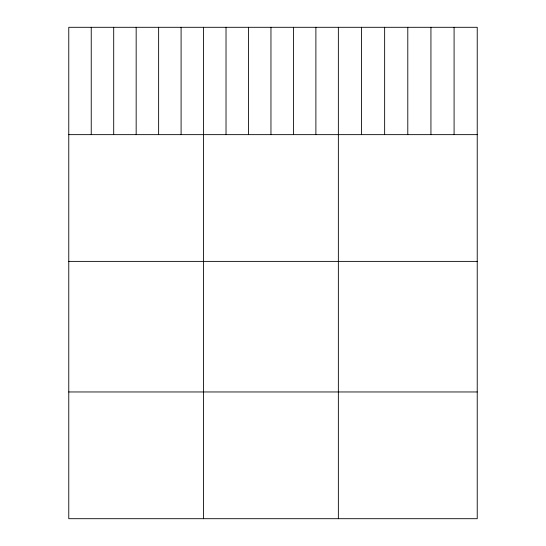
<?xml version="1.0" encoding="UTF-8"?>
<svg xmlns="http://www.w3.org/2000/svg" width="546" height="546" viewBox="0 0 546 546"><rect width="100%" height="100%" fill="white"/><g stroke="black" fill="none" stroke-linecap="round" stroke-linejoin="round"><path stroke-width="0.82" d="M477.231 134.644L477.231 518.7L68.769 518.7L68.769 27.3L477.231 27.3L477.231 134.644L68.769 134.644M68.769 261.384L477.231 261.384M68.769 391.96L477.231 391.96M454.088 27.3L454.088 134.644M430.937 27.3L430.937 134.644M407.794 27.3L407.794 134.644M384.643 27.3L384.643 134.644M361.5 27.3L361.5 134.644M338.356 27.3L338.356 518.7M315.888 27.3L315.888 134.644M293.42 27.3L293.42 134.644M270.959 27.3L270.959 134.644M248.491 27.3L248.491 134.644M226.024 27.3L226.024 134.644M203.562 27.3L203.562 518.7M181.095 27.3L181.095 134.644M158.633 27.3L158.633 134.644M136.166 27.3L136.166 134.644M113.698 27.3L113.698 134.644M91.237 27.3L91.237 134.644"/></g></svg>
